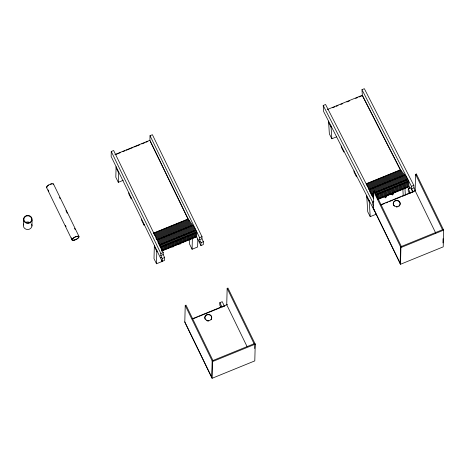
<?xml version="1.0" encoding="UTF-8"?>
<svg xmlns="http://www.w3.org/2000/svg" width="467" height="467" viewBox="0 0 467 467"><rect width="100%" height="100%" fill="white"/><g stroke="black" fill="none" stroke-linecap="round" stroke-linejoin="round"><path stroke-width="0.7" d="M23.356 224.977L23.519 218.836M31.943 226.104L32.106 219.957A4.337 3.987 1.5 0 0 26.175 215.701A4.337 3.987 1.5 0 0 25.154 222.531A4.337 3.987 1.5 0 0 32.106 219.957M111.263 151.483L111.134 156.433L162.148 261.374L164.524 260.405L164.6 257.504L163.181 254.591L163.234 252.542L113.639 150.52L111.263 151.483L160.864 253.511L160.806 255.56L162.224 258.473L162.148 261.374M116.096 166.637L115.816 177.221L118.297 182.323L123.218 180.315M118.297 182.323L118.571 171.739M128.845 192.871L128.822 193.898L131.303 199L131.326 197.973M141.6 219.111L141.577 220.132L144.052 225.234L144.081 224.207M149.901 140.637L150.03 135.687L152.405 134.718L202.007 236.74L201.948 238.789L203.367 241.708L203.291 244.609L200.921 245.572L196.455 236.395M154.355 245.344L154.005 258.66L156.486 263.756L162.026 261.502L162.061 260.055M156.486 263.756L156.836 250.446M161.127 248.952L161.179 246.903L160.117 244.714A10.402 1.763 67.8 0 0 157.151 239.81L155.902 238.088M161.862 250.674L161.967 246.582L160.905 244.393A10.402 1.763 67.8 0 0 157.939 239.483L153.363 233.185L188.172 219L192.754 225.298A10.402 1.763 67.8 0 1 195.72 230.208L196.782 232.391L196.665 236.827L161.617 251.112M162.656 250.353L162.761 246.255L161.699 244.072A10.402 1.763 67.8 0 0 158.733 239.162L154.151 232.864M163.444 250.032L163.555 245.934L162.493 243.751A10.402 1.763 67.8 0 0 159.521 238.841L154.945 232.543M164.238 249.711L164.343 245.613L163.281 243.424A10.402 1.763 67.8 0 0 160.315 238.52L155.733 232.222M165.026 249.384L165.137 245.292L164.075 243.103A10.402 1.763 67.8 0 0 161.103 238.199L156.527 231.895M165.82 249.063L165.925 244.965L164.863 242.782A10.402 1.763 67.8 0 0 161.897 237.872L157.315 231.574M166.608 248.742L166.719 244.644L165.657 242.461A10.402 1.763 67.8 0 0 162.685 237.551L158.109 231.253M167.402 248.421L167.507 244.323L166.445 242.134A10.402 1.763 67.8 0 0 163.479 237.23L158.897 230.931M168.19 248.094L168.301 244.002L167.239 241.813A10.402 1.763 67.8 0 0 164.267 236.909L159.691 230.605M168.984 247.773L169.089 243.675L168.027 241.492A10.402 1.763 67.8 0 0 165.061 236.582L160.479 230.284M169.772 247.452L169.883 243.354L168.82 241.17A10.402 1.763 67.8 0 0 165.855 236.261L161.273 229.962M170.566 247.131L170.671 243.033L169.609 240.844A10.402 1.763 67.8 0 0 166.643 235.94L162.061 229.641M171.36 246.81L171.465 242.712L170.402 240.523A10.402 1.763 67.8 0 0 167.437 235.619L162.855 229.315M172.148 246.483L172.253 242.385L171.191 240.201A10.402 1.763 67.8 0 0 168.225 235.292L163.648 228.993M172.942 246.162L173.047 242.064L171.984 239.88A10.402 1.763 67.8 0 0 169.019 234.971L164.437 228.672M173.73 245.84L173.841 241.743L172.772 239.553A10.402 1.763 67.8 0 0 169.807 234.65L165.23 228.351M174.524 245.519L174.629 241.421L173.566 239.232A10.402 1.763 67.8 0 0 170.601 234.329L166.018 228.024M175.312 245.193L175.423 241.1L174.36 238.911A10.402 1.763 67.8 0 0 171.389 234.002L166.812 227.703M176.106 244.871L176.211 240.774L175.148 238.59A10.402 1.763 67.8 0 0 172.183 233.681L167.6 227.382M176.894 244.55L177.005 240.452L175.942 238.269A10.402 1.763 67.8 0 0 172.971 233.36L168.394 227.061M177.688 244.229L177.793 240.131L176.73 237.942A10.402 1.763 67.8 0 0 173.765 233.039L169.182 226.74M178.476 243.902L178.587 239.81L177.524 237.621A10.402 1.763 67.8 0 0 174.553 232.712L169.976 226.413M179.27 243.581L179.375 239.483L178.312 237.3A10.402 1.763 67.8 0 0 175.347 232.391L170.764 226.092M180.058 243.26L180.169 239.162L179.106 236.979A10.402 1.763 67.8 0 0 176.141 232.07L171.558 225.771M180.852 242.939L180.957 238.841L179.894 236.652A10.402 1.763 67.8 0 0 176.929 231.749L172.346 225.45M181.645 242.612L181.751 238.52L180.688 236.331A10.402 1.763 67.8 0 0 177.723 231.428L173.14 225.123M182.434 242.291L182.539 238.193L181.476 236.01A10.402 1.763 67.8 0 0 178.511 231.101L173.934 224.802M183.227 241.97L183.333 237.872L182.27 235.689A10.402 1.763 67.8 0 0 179.305 230.78L174.722 224.481M184.016 241.649L184.126 237.551L183.058 235.362A10.402 1.763 67.8 0 0 180.093 230.459L175.516 224.16M184.809 241.322L184.914 237.23L183.852 235.041A10.402 1.763 67.8 0 0 180.887 230.138L176.304 223.833M185.597 241.001L185.708 236.903L184.646 234.72A10.402 1.763 67.8 0 0 181.675 229.811L177.098 223.512M186.391 240.68L186.496 236.582L185.434 234.399A10.402 1.763 67.8 0 0 182.469 229.49L177.886 223.191M212.946 360.524L186.018 305.138L185.23 305.459L184.792 322.189L212.071 378.305L254.795 360.892L255.233 344.161L227.954 288.046L227.16 288.373L226.734 304.758L247.002 346.461M187.179 240.359L187.29 236.261L186.228 234.072A10.402 1.763 67.8 0 0 183.257 229.169L178.68 222.87M187.973 240.038L188.078 235.94L187.016 233.751A10.402 1.763 67.8 0 0 184.051 228.848L179.468 222.543M188.761 239.711L188.872 235.613L187.81 233.43A10.402 1.763 67.8 0 0 184.839 228.521L180.262 222.222M189.555 239.39L189.66 235.292L188.598 233.109A10.402 1.763 67.8 0 0 185.632 228.2L181.05 221.901M189.742 239.086L189.608 244.148L192.089 249.25L197.629 246.99L197.839 239.04M190.343 239.069L190.454 234.971L189.392 232.782A10.402 1.763 67.8 0 0 186.426 227.878L181.844 221.58M191.137 238.748L191.242 234.65L190.18 232.461A10.402 1.763 67.8 0 0 187.214 227.557L182.632 221.253M191.931 238.421L192.036 234.329L190.974 232.14A10.402 1.763 67.8 0 0 188.008 227.231L183.426 220.932M192.089 249.25L192.375 238.403M192.719 238.1L192.824 234.002L191.762 231.819A10.402 1.763 67.8 0 0 188.796 226.909L184.22 220.611M193.513 237.779L193.618 233.681L192.556 231.498A10.402 1.763 67.8 0 0 189.59 226.588L185.008 220.29M194.301 237.458L194.412 233.36L193.344 231.171A10.402 1.763 67.8 0 0 190.378 226.267L185.802 219.969M195.095 237.131L195.2 233.039L194.138 230.85A10.402 1.763 67.8 0 0 191.172 225.946L186.59 219.642M195.883 236.81L195.994 232.712L194.932 230.529A10.402 1.763 67.8 0 0 191.96 225.619L187.384 219.321M200.921 245.572L200.997 242.671L199.578 239.758L199.631 237.709L150.03 135.687M211.714 377.575L212.152 360.845L254.877 343.432L254.743 348.522M212.071 378.305L212.508 361.575L185.23 305.459M224.446 306.264L222.222 301.694L219.852 302.663L219.788 305.05L221.06 307.665M401.363 246.494L374.435 191.114L373.647 191.435L373.209 208.165L400.488 264.275L443.212 246.862L443.65 230.132L416.371 174.022L415.577 174.343L415.151 190.734L435.74 233.086M400.131 263.546L400.569 246.815L443.294 229.408M400.488 264.275L400.925 247.545L373.647 191.435M412.863 192.241L410.645 187.67L408.269 188.633L408.205 191.026L409.477 193.636M416.336 175.446L416.371 174.022M442.944 242.945L443.055 238.666M114.864 154.577L149.913 140.293L189.117 220.944M116.201 154.373L120.247 152.721M122.944 151.623L124.963 150.8M126.312 150.251L133.054 147.502M134.403 146.953L139.791 144.758M141.816 143.929L144.513 142.832M145.862 142.283L147.881 141.46M374.481 210.891L323.596 111.455L323.205 105.466L325.581 104.497L373.723 198.574M361.972 89.664L364.348 88.695L413.82 185.37L413.978 187.851L415.391 190.612L413.021 191.581L411.608 188.814L411.445 186.339L361.972 89.664L362.363 95.659L358.995 97.031M327.291 109.529L362.339 95.245L401.153 171.097M332.708 107.743L334.728 106.92M336.077 106.371L338.102 105.548M340.793 104.45L342.819 103.621M346.864 101.975L349.555 100.878M355.626 98.403L357.646 97.58M328.54 121.122L329.375 133.936L331.85 138.769L336.771 136.767M157.151 239.81L192.754 225.298M195.72 230.208L159.323 245.041A10.402 1.763 67.8 0 0 159.054 244.492M160.385 247.224L196.782 232.391M161.629 250.773L196.677 236.489M172.58 247.066L173.368 246.745A3.467 1.232 -25.9 0 1 173.812 245.887M180.49 243.844L179.702 244.165A3.467 1.232 -25.9 0 0 178.797 243.576M160.864 253.511L163.234 252.542M199.631 237.709L202.007 236.74M160.806 255.56L163.181 254.591M199.578 239.758L201.948 238.789M162.224 258.473L164.6 257.504M200.997 242.671L203.367 241.708M368.3 188.481L369.152 189.52L404.761 175.008A10.402 1.763 67.8 0 1 407.598 179.363L408.66 181.429L409.01 186.806L378.001 199.438M370.67 193.18A10.402 1.763 67.8 0 1 371.201 194.19L373.577 193.227A10.402 1.763 67.8 0 0 370.734 188.872L366.478 183.683L400.499 169.819L404.761 175.008M368.06 183.041L372.316 188.23A10.402 1.763 67.8 0 1 375.159 192.579L407.598 179.363M376.309 196.07L376.221 194.651L408.66 181.429M377.978 199.03L408.981 186.391M373.402 205.719L372.835 204.616L372.678 202.135L373.863 201.651M411.445 186.339L413.82 185.37M384.452 196.251L385.246 197.804L386.034 197.483A3.467 1.547 -27.1 0 1 388.275 194.932M389.916 194.26A3.467 1.547 -27.1 0 1 392.368 194.902L393.156 194.581L393.074 193.338M411.608 188.814L413.978 187.851M380.558 204.826L415.274 190.682M381.218 204.896L384.557 203.536M385.894 202.993L387.896 202.176M389.227 201.633L392.566 200.273M393.903 199.73L400.581 197.01M401.912 196.467L413.26 191.838M366.706 195.702L367.757 211.82L370.226 216.653L375.766 214.394L375.626 212.269M192.141 318.856L227.522 304.437M193.466 318.652L197.471 317.023M198.808 316.474L220.173 307.771M222.175 306.953L224.843 305.867M400.925 247.545L443.65 230.132M212.508 361.575L255.233 344.161M399.711 170.14L403.967 175.335A10.402 1.763 67.8 0 1 406.81 179.684L407.866 181.756L408.187 186.712M398.917 170.467L403.173 175.656A10.402 1.763 67.8 0 1 406.016 180.005L407.078 182.077L407.399 187.039M398.129 170.788L402.385 175.977A10.402 1.763 67.8 0 1 405.222 180.326L406.284 182.399L406.605 187.36M397.335 171.109L401.591 176.298A10.402 1.763 67.8 0 1 404.434 180.653L405.496 182.72L405.817 187.681M396.541 171.43L400.803 176.619A10.402 1.763 67.8 0 1 403.64 180.974L404.702 183.046L405.023 188.003M395.753 171.757L400.009 176.946A10.402 1.763 67.8 0 1 402.852 181.295L403.908 183.368L404.235 188.324M394.959 172.078L399.221 177.267A10.402 1.763 67.8 0 1 402.058 181.616L403.12 183.689L403.441 188.65M394.171 172.399L398.427 177.588A10.402 1.763 67.8 0 1 401.27 181.937L402.326 184.01L402.653 188.972M393.377 172.72L397.639 177.909A10.402 1.763 67.8 0 1 400.476 182.264L401.538 184.337L401.859 189.293M392.589 173.047L396.845 178.236A10.402 1.763 67.8 0 1 399.688 182.585L400.744 184.658L401.071 189.614M391.795 173.368L396.057 178.557A10.402 1.763 67.8 0 1 398.894 182.906L399.956 184.979L400.277 189.941M391.007 173.689L395.263 178.879A10.402 1.763 67.8 0 1 398.106 183.227L399.162 185.3L399.489 190.262M390.214 174.01L394.475 179.2A10.402 1.763 67.8 0 1 397.312 183.554L398.374 185.627L398.695 190.583M389.425 174.331L393.681 179.526A10.402 1.763 67.8 0 1 396.524 183.875L397.58 185.948L397.902 190.904M388.632 174.658L392.887 179.848A10.402 1.763 67.8 0 1 395.73 184.196L396.792 186.269L397.113 191.231M387.844 174.979L392.099 180.169A10.402 1.763 67.8 0 1 394.936 184.518L395.998 186.59L396.32 191.552M387.05 175.3L391.305 180.49A10.402 1.763 67.8 0 1 394.148 184.844L395.21 186.911L395.531 191.873M386.256 175.621L390.517 180.817A10.402 1.763 67.8 0 1 393.354 185.165L394.417 187.238L394.738 192.194M385.468 175.948L389.723 181.138A10.402 1.763 67.8 0 1 392.566 185.487L393.623 187.559L393.95 192.521M384.674 176.269L388.935 181.459A10.402 1.763 67.8 0 1 391.772 185.808L392.835 187.88L393.156 192.842M383.886 176.59L388.141 181.78A10.402 1.763 67.8 0 1 390.984 186.135L392.041 188.201L392.368 193.163M383.092 176.911L387.353 182.101A10.402 1.763 67.8 0 1 390.19 186.456L391.253 188.528L391.574 193.484M382.304 177.238L386.559 182.428A10.402 1.763 67.8 0 1 389.402 186.777L390.459 188.849L390.786 193.811M381.51 177.559L385.771 182.749A10.402 1.763 67.8 0 1 388.608 187.098L389.671 189.17L389.992 194.132M380.722 177.88L384.977 183.07A10.402 1.763 67.8 0 1 387.82 187.425L388.877 189.491L389.204 194.453M379.928 178.201L384.189 183.391A10.402 1.763 67.8 0 1 387.026 187.746L388.089 189.818L388.41 194.774M379.14 178.528L383.395 183.718A10.402 1.763 67.8 0 1 386.238 188.067L387.295 190.139L387.616 195.095M378.346 178.849L382.601 184.039A10.402 1.763 67.8 0 1 385.444 188.388L386.507 190.46L386.828 195.422M377.558 179.17L381.813 184.36A10.402 1.763 67.8 0 1 384.65 188.709L385.713 190.781L386.034 195.743M376.764 179.491L381.019 184.681A10.402 1.763 67.8 0 1 383.862 189.036L384.925 191.108L385.246 196.064M375.97 179.813L380.231 185.008A10.402 1.763 67.8 0 1 383.068 189.357L384.131 191.429L384.452 196.385M375.182 180.139L379.438 185.329A10.402 1.763 67.8 0 1 382.28 189.678L383.337 191.75L383.664 196.712M374.388 180.46L378.649 185.65A10.402 1.763 67.8 0 1 381.486 189.999L382.549 192.071L382.87 197.033M373.6 180.782L377.856 185.971A10.402 1.763 67.8 0 1 380.698 190.326L381.755 192.398L382.082 197.354M372.806 181.103L377.067 186.298A10.402 1.763 67.8 0 1 379.904 190.647L380.967 192.719L381.288 197.675M372.018 181.429L376.274 186.619A10.402 1.763 67.8 0 1 379.116 190.968L380.173 193.04L380.5 198.002M371.224 181.751L375.486 186.94A10.402 1.763 67.8 0 1 378.323 191.289L379.385 193.361L379.706 198.323M370.436 182.072L374.692 187.261A10.402 1.763 67.8 0 1 377.534 191.616L378.591 193.682L378.918 198.644M369.642 182.393L373.904 187.588A10.402 1.763 67.8 0 1 376.741 191.937L377.803 194.009L378.124 198.965M368.854 182.72L373.11 187.909A10.402 1.763 67.8 0 1 375.953 192.258L377.009 194.33L377.243 197.874M367.272 183.362L371.528 188.551A10.402 1.763 67.8 0 1 373.833 191.89M366.963 185.562L369.946 189.199A10.402 1.763 67.8 0 1 372.783 193.548L373.845 195.62L372.263 196.263L371.201 194.19M362.696 96.301L400.739 170.642M408.952 186.695L409.944 188.633M391.836 193.869L392.368 194.902M375.159 192.579L376.221 194.651M323.205 105.466L372.678 202.135M328.622 122.366L331.097 127.199M366.788 196.94L369.257 201.773M415.577 174.343L442.506 229.729M408.269 188.633L410.493 193.204M373.215 207.821L400.143 263.207M227.16 288.373L254.089 343.753M150.222 141.291L188.715 220.471M219.852 302.663L222.07 307.233M159.591 245.584L160.123 246.675M116.067 167.665L118.548 172.767M154.326 246.366L156.807 251.468M184.798 321.851L211.726 377.231M53.483 183.986L78.993 236.454M59.548 197.43L60.185 198.744M65.929 210.547L67.201 213.174M74.533 228.258L75.175 229.571M48.171 189.882L48.813 191.196M65.392 225.298L66.028 226.612M71.451 237.761L72.408 239.729M46.583 187.588L72.093 240.056M373.168 206.869L373.115 206.98M404.912 187.973L405.374 195.054M402.805 188.808L403.266 195.889M385.164 196.566L385.246 197.804M373.191 198.066L373.051 195.942L371.995 193.869A10.402 1.763 67.8 0 0 369.152 189.52M369.181 200.536L370.226 216.653M356.455 175.674L356.537 176.917L354.062 172.084L353.986 170.84M343.735 150.818L343.817 152.055L341.342 147.222L341.26 145.984M331.015 125.956L331.85 138.769M394.008 205.83A3.467 3.187 1.5 0 1 394.51 201.347A3.467 3.187 1.5 0 1 399.384 201.832A3.467 3.187 1.5 0 1 398.882 206.309M397.248 206.98A3.467 3.187 1.5 0 1 396.343 206.998M369.648 191.464A10.402 1.763 67.8 0 1 369.893 191.849M370.144 192.27A10.402 1.763 67.8 0 1 370.407 192.713M31.668 224.055A4.337 3.987 1.5 0 1 27.623 229.525A4.337 3.987 1.5 0 1 23.659 223.979M25.574 222.496A3.899 3.584 1.5 0 1 30.302 222.922M46.934 187.81A3.899 1.389 -25.9 0 1 49.613 184.453A3.899 1.389 -25.9 0 1 53.466 184.78M46.898 187.261A3.467 1.232 -25.9 0 1 46.898 186.905M47.109 186.479A3.467 1.232 -25.9 0 1 47.523 186M48.107 185.51A3.467 1.232 -25.9 0 1 48.819 185.043M50.442 184.278A3.467 1.232 -25.9 0 1 51.96 183.922M52.958 184.062A3.467 1.232 -25.9 0 1 53.174 184.313M205.112 319.148A3.467 3.187 1.5 0 1 208.632 314.688A3.467 3.187 1.5 0 1 211.09 319.737M208.825 321.004A3.467 3.187 1.5 0 1 207.044 320.829M157.992 242.513A10.402 1.763 67.8 0 1 158.255 242.968M158.517 243.453A10.402 1.763 67.8 0 1 158.786 243.961M220.949 306.165L221.16 306.661L220.979 306.165M409.366 192.135L409.577 192.632L409.378 192.13M160.841 257.294L161.045 257.796L160.852 257.294M199.607 241.492L199.818 241.994L199.619 241.497M394.673 206.064A3.467 3.187 1.5 0 0 400.155 203.828A3.467 3.187 1.5 0 0 395.286 200.571A3.467 3.187 1.5 0 0 394.673 206.064M25.16 222.018A3.899 3.584 1.5 0 0 31.616 220.208A3.899 3.584 1.5 0 0 26.66 215.964A3.899 3.584 1.5 0 0 25.16 222.018M73.728 240.312A3.899 1.389 -25.9 0 0 79.104 236.804A3.899 1.389 -25.9 0 0 73.798 237.65A3.899 1.389 -25.9 0 0 73.728 240.312M74.335 240.003A3.467 1.232 -25.9 0 0 78.678 236.781A3.467 1.232 -25.9 0 0 73.611 237.983A3.467 1.232 -25.9 0 0 74.335 240.003M206.256 320.088A3.467 3.187 1.5 0 0 211.738 317.852A3.467 3.187 1.5 0 0 206.869 314.6A3.467 3.187 1.5 0 0 206.256 320.088"/></g></svg>
